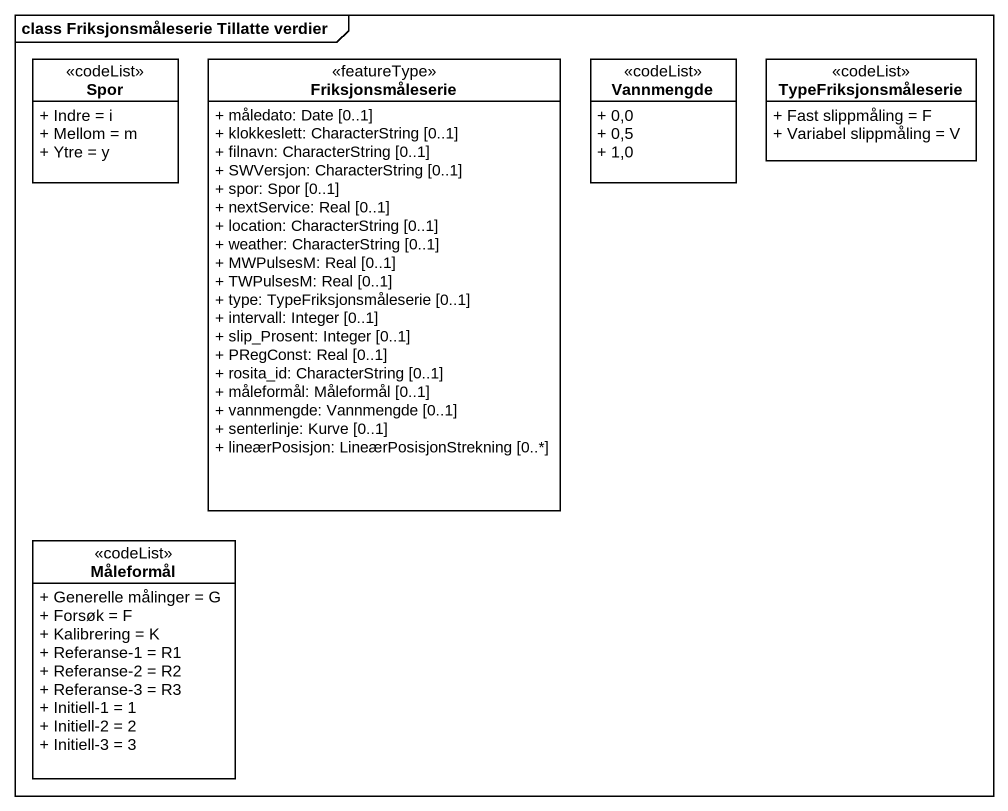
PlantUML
@startuml
mainframe class Friksjonsmåleserie Tillatte verdier
hide circle
hide empty members
skinparam classAttributeIconSize 0
class Spor <<codeList>> {
  + Indre = i
  + Mellom = m
  + Ytre = y
}
class Friksjonsmåleserie <<featureType>> {
  + måledato: Date [0..1]
  + klokkeslett: CharacterString [0..1]
  + filnavn: CharacterString [0..1]
  + SWVersjon: CharacterString [0..1]
  + spor: Spor [0..1]
  + nextService: Real [0..1]
  + location: CharacterString [0..1]
  + weather: CharacterString [0..1]
  + MWPulsesM: Real [0..1]
  + TWPulsesM: Real [0..1]
  + type: TypeFriksjonsmåleserie [0..1]
  + intervall: Integer [0..1]
  + slip_Prosent: Integer [0..1]
  + PRegConst: Real [0..1]
  + rosita_id: CharacterString [0..1]
  + måleformål: Måleformål [0..1]
  + vannmengde: Vannmengde [0..1]
  + senterlinje: Kurve [0..1]
  + lineærPosisjon: LineærPosisjonStrekning [0..*]
}
class Vannmengde <<codeList>> {
  + 0,0
  + 0,5
  + 1,0
}
class TypeFriksjonsmåleserie <<codeList>> {
  + Fast slippmåling = F
  + Variabel slippmåling = V
}
class Måleformål <<codeList>> {
  + Generelle målinger = G
  + Forsøk = F
  + Kalibrering = K
  + Referanse-1 = R1
  + Referanse-2 = R2
  + Referanse-3 = R3
  + Initiell-1 = 1
  + Initiell-2 = 2
  + Initiell-3 = 3
}
@enduml
